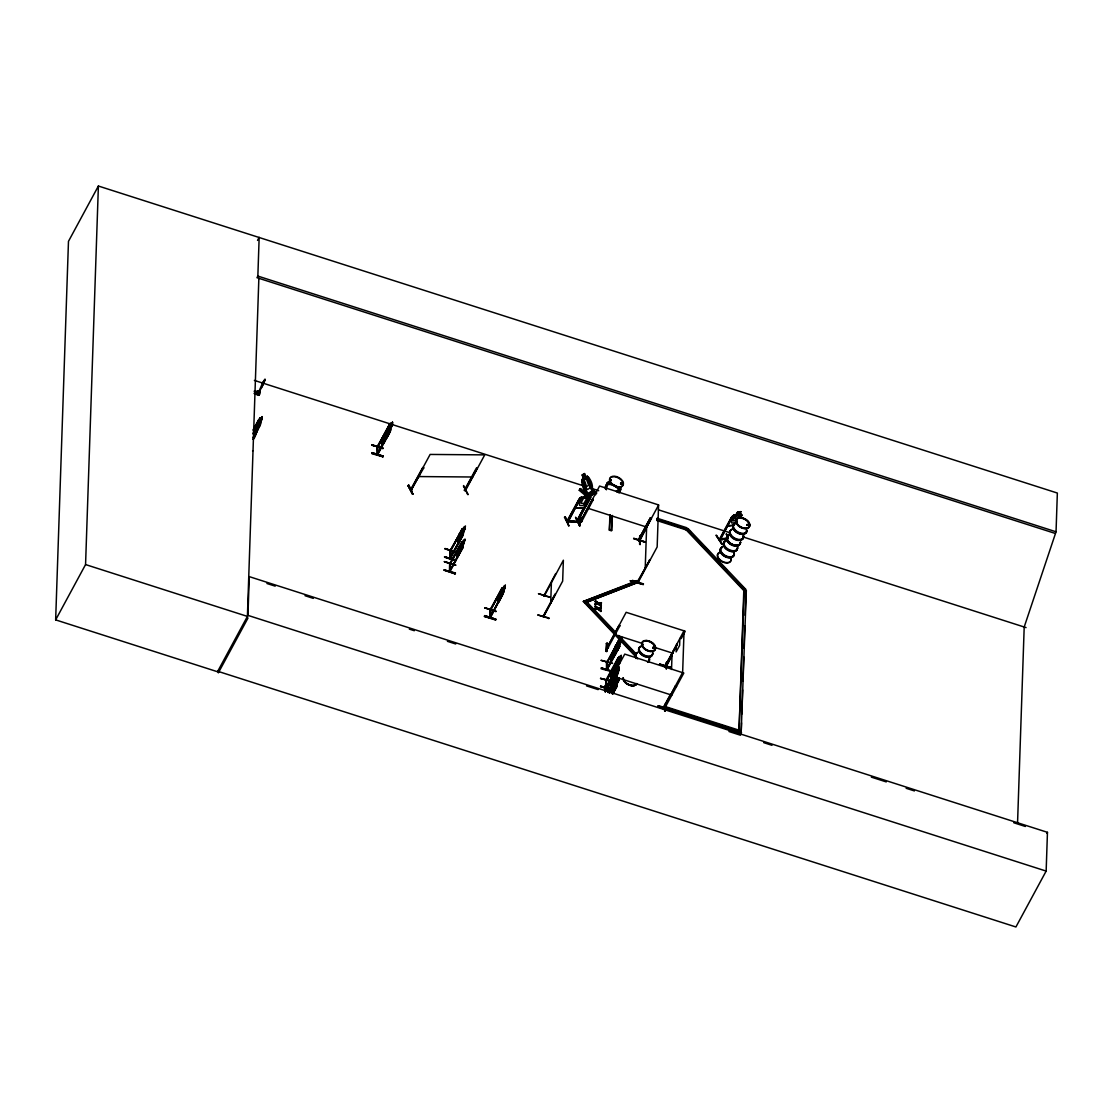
<?xml version="1.0" encoding="UTF-8"?>
<svg xmlns="http://www.w3.org/2000/svg" width="1113" height="1113" viewBox="0 0 1113 1113"><rect width="100%" height="100%" fill="white"/><g stroke="black" fill="none" stroke-linecap="round" stroke-linejoin="round"><path stroke-width="1.5" d="M258.133 428.394L258.146 422.411M252.888 439.315C255.364 440.178 261.68 416.345 256.853 424.303M381.87 441.889L381.94 444.532L383.47 441.624C383.206 448.511 383.373 432.414 383.415 439.204L381.954 441.931L390.496 425.931L390.482 428.352L383.345 441.597M381.996 444.351L382.121 441.875M382.608 440.957L382.121 443.433M383.804 443.405L389.23 432.498L389.355 426.432M612.039 675.076L610.689 677.831L610.62 675.188M610.689 677.831L611.357 674.255L610.856 676.732M613.18 657.213L611.176 659.717L613.18 650.827L612.776 652.663M611.468 657.101L611.468 658.659L611.969 656.183M612.094 670.652L612.553 676.704M611.301 659.759L612.818 656.851L612.762 658.715L612.707 652.58M617.826 665.866L618.105 659.731L616.505 661.706M618.55 641.77L618.536 647.752L617.117 651.314L618.703 647.752L618.717 641.658M254.64 434.724L256.101 432.72C253.152 438.939 254.293 426.293 256.254 425.069M254.752 434.766L254.835 428.644M258.773 426.39C260.303 426.655 254.418 431.941 253.987 435.239M259.176 420.185C258.926 417.389 255.42 429.799 253.597 430.508M260.525 423.775L262.056 416.638L257.423 424.262L256.24 430.161L257.409 429.284M260.066 417.848L260.539 419.531L262.056 416.638M253.555 437.812L260.15 425.5L260.595 417.681M261.388 420.199L261.889 417.737L261.875 419.295M372.02 452.699L383.095 456.107L372.02 452.671L371.77 453.575L382.886 456.859M371.812 445.228L383.136 448.149L371.839 444.769M377.154 446.939L377.544 447.857L389.508 424.929L377.043 446.981L377.571 454.883L390.468 430.968L390.385 423.302M377.571 454.744L377.53 446.049L377.975 447.05M377.599 447.704L377.655 447.176M377.446 453.756L377.446 453.214M382.858 456.956L383.109 456.052M382.886 448.609L371.812 444.783M391.025 429.215C387.727 438.425 381.759 446.424 386.448 430.494M385.084 440.219L385.112 434.126M389.091 431.844L389.48 432.679L389.091 431.844L377.126 453.979M377.154 447.649L389.119 424.818M391.72 425.653L391.72 424.095M392.207 424.749L392.207 423.19M391.025 427.448C393 426.752 392.36 418.377 392.499 424.721L383.832 440.678L383.832 438.258L387.755 429.715L392.458 422.3M611.607 690.241L600.519 686.443L611.844 689.364M600.547 678.527L611.886 681.448L600.617 678.36M612.247 671.793L601.131 668.802L601.382 667.897L612.442 671.376L601.368 667.953M612.47 663.348L601.229 660.273M618.216 665.268L605.862 688.071L605.862 680.252M606.362 688.057L606.279 679.347L606.78 680.196M618.828 647.182L606.474 669.998L618.452 647.07L618.828 647.905L618.452 647.07M606.571 685.191L606.209 680.46M620.261 642.632L606.474 669.915L606.515 662.082M606.724 687.291L606.307 686.387L606.265 687.138M606.822 661.957L606.919 670.109L619.83 646.194L619.732 638.528M606.877 669.066L606.919 669.97M606.933 662.318L606.947 663.07L618.856 640.156L606.891 663.084M607.364 669.163L606.822 662.388M612.206 672.182L612.456 671.306M613.778 667.355L613.708 673.49M613.875 673.365C612.317 670.666 617.2 658.437 613.847 667.424M614.501 649.324C611.858 670.485 618.063 634.034 614.459 649.352M618.244 658.938L617.868 658.117L618.244 658.938L606.279 681.156L606.335 680.224M618.48 640.031L618.856 640.865M621.235 658.02L619.593 662.527L619.663 656.433L619.607 658.298L621.124 655.39L621.193 658.033L619.218 662.958L605.82 687.945M620.205 644.455L621.861 637.359L620.219 640.212L620.219 638.486M620.456 658.952L620.957 656.489M620.943 658.047L621.082 655.571M256.296 428.06L256.31 426.335M543.742 615.726L542.991 616.588L555.011 594.092M543.742 596.025L555.721 573.543M544.243 596.137L563.373 560.215L562.663 581.125L543.436 616.741L555.401 594.217M548.779 618.661L549.029 617.979L537.704 614.919L548.834 618.355M549.544 597.305L538.442 593.674L549.711 596.999M575.532 517.615L579.817 526.31L575.658 517.225M611.385 692.759L612.929 686.137M604.943 691.493L617.228 668.37C613.18 665.741 607.03 708.758 613.277 675.688M612.679 694.122L616.839 686.582L617.298 683.034L612.957 691.243L614.209 685.358L618.939 677.761L611.538 691.549M614.139 689.058L614.181 686.651M614.487 678.61L614.543 676.203M616.88 683.98L616.936 681.573M617.242 673.532L617.284 671.125M617.298 680.627L617.381 678.777L609.284 692.912M617.381 678.777L617.27 684.801M611.691 685.344C615.879 685.385 619.329 664.642 617.701 669.998M618.118 681.281L618.647 678.833M618.48 670.833L618.995 668.37M618.605 680.377L618.772 677.9M612.957 691.243L618.898 680.349L618.828 677.72M618.967 669.929L619.176 667.271L619.204 669.901L611.844 683.507M218.398 671.487L218.357 672.85L248.018 617.993M467.683 494.603L463.648 485.546M580.137 525.364C580.179 508.251 582.029 520.884 579.511 525.169L579.72 517.281M580.708 520.453L580.457 521.719L592.311 499.208L593.312 499.793L592.311 499.208M593.312 499.514L581.459 521.955L580.388 521.315L581.459 521.677M581.765 521.385L581.459 521.955M604.762 690.102C604.095 682.241 607.1 685.302 605.5 691.423M606.724 651.634C606.766 634.521 608.616 647.154 606.098 651.439L606.905 643.634M605.333 692.175L605.681 685.107M606.376 643.537L606.14 651.397M606.794 643.662L606.947 651.161M607.072 689.225L605.848 688.571L607.072 688.961M608.338 647.404C605.43 646.625 609.994 646.667 607.809 648.197M606.488 689.684L605.43 689.698M605.848 688.571L605.402 689.378L606.627 690.032L611.886 680.057M608.352 647.655L606.933 647.877L607.809 648.239L619.899 625.784L618.898 625.478L606.933 647.947L607.281 647.084M615.503 687.389C616.811 687.778 612.887 690.004 612.317 693.288M616.046 681.239L615.684 680.405L609.674 693.037M615.865 676.941L616.226 677.775L615.865 676.941L607.893 691.688M616.407 670.777L616.032 669.956L616.407 670.777L605.235 691.437M618.898 625.478L619.899 625.784M632.212 581.181L632.448 580.346L643.495 583.935C635.133 583.741 618.035 576.339 643.286 584.645L643.286 584.645M638.959 540.528L639.377 541.516L651.397 518.129L650.395 517.809L638.306 540.181L638.779 539.068L639.975 539.485M639.892 540.042L638.751 539.095M580.457 521.677L599.573 486.033L658.659 504.954L638.876 541.349L639.641 540.946M639.46 540.848L639.391 539.722M637.443 581.751L649.909 559.7L637.54 582.502C638.292 581.96 638.389 579.97 637.972 581.696M640.072 544.535L639.892 536.035L639.585 544.313M639.752 543.937L639.947 536.104M640.058 544.549L639.641 536.494M649.519 559.575L649.895 560.409L649.909 559.7M651.314 518.602L651.286 519.312M659.48 664.419L670.805 667.452L659.717 663.946M664.364 706.727L663.376 707.214L663.71 708.411L675.758 685.998M663.626 708.007L682.645 672.433L684.064 630.626L664.725 666.91L665.755 666.172L665.212 665.31L666.562 665.755M665.324 666.437L665.254 666.965M664.892 666.45L677.163 644.9L676.787 644.065L677.163 644.9M665.268 665.379L665.268 666.409M665.031 707.534C663.529 710.219 666.52 706.491 663.807 707.158M664.642 711.179L664.809 704.585L665.268 711.068M664.837 710.859L665.115 704.181M672.21 655.334L666.131 666.562M666.256 669.052L666.506 662.318M666.367 668.663L666.478 662.305L666.729 667.675M669.136 710.331C660.343 704.112 649.004 704.946 669.136 710.317L669.163 710.233M676.968 644.357L664.809 666.896L677.177 644.19M217.745 671.264L1015.919 926.976L1046.15 871.089L1047.458 832.329L249.27 576.631L247.962 615.378L217.494 671.737L55.65 619.885L68.477 241.34L98.389 186.024L1057.35 493.045L1056.042 531.791L1024.197 627.009L1017.56 822.827M55.65 619.885L85.562 564.569L98.389 186.024M1055.166 533.405L256.978 277.694L257.854 276.08L259.162 237.333L257.52 240.394M258.856 278.292L247.406 616.407L85.562 564.569M257.646 393.334C261.207 392.499 258.133 397.828 259.246 392.333L259.76 391.373L257.729 390.719L257.117 394.294L257.646 393.334L259.677 393.988M257.729 390.719L259.76 391.373M265.117 380.256L264.922 379.31L262.821 382.469L258.035 393.459L262.209 386.642M258.188 393.501L258.091 391.706M258.842 391.637L259.886 392.43M259.287 393.849L260.192 391.442L259.106 393.793M455.189 573.877L455.454 572.986L444.129 569.898L455.203 573.863L444.143 570.273M444.435 561.592L455.718 565.14L444.407 561.62M455.662 560.715L444.574 556.82L455.899 559.936M455.954 552.076L444.88 548.528L456.163 552.076M449.889 557.808L462.298 535.743L449.916 558.545L450.083 550.754L462.535 528.772L450.042 551.366M450.167 564.013L450.125 562.955L450.64 563.901M450.473 550.991L450.362 557.738M450.153 563.832L450.181 563.039M450.974 550.893L450.626 549.892L450.362 558.656L463.272 534.741L463.926 526.978L450.153 551.575M450.64 557.21L450.612 550.935M450 571.052L450.334 570.051L449.388 570.858M450.821 557.168L449.847 557.71M457.54 550.991C462.354 537.969 453.228 564.082 458.779 555.123M459.224 541.948C454.772 549.864 462.521 518.449 457.958 543.854M457.513 556.917L457.707 551.005M462.062 542.546L461.7 541.725L462.062 542.546L449.722 564.555M461.909 535.617L462.271 536.452L462.298 535.743M451.015 550.796L450.153 551.491L462.145 528.647M461.853 548.806L449.471 571.609L462.883 546.511L465.011 539.026L463.37 541.878M449.861 570.621L450.028 564.054L449.861 571.734L462.827 547.805L463.481 540.042L449.708 564.639L450.097 563.651M464.163 542.532L464.705 540.083L463.453 544.313M464.608 529.468L465.151 527.019L465.095 528.55M463.94 528.856L460.74 533.558L459.432 539.415L463.314 533.447L465.457 525.948L463.815 528.814M495.577 619.983L484.461 616.532L484.725 615.628L495.8 619.231L484.725 615.642M496.05 611.329L484.767 607.809L496.078 611.343M484.503 616.435L495.786 619.273M484.795 607.795L495.883 611.635M490.096 609.966L490.513 610.954L490.972 609.465M490.054 610.063L489.831 617.729L501.824 594.885L502.186 595.719L501.824 594.885M489.859 617.019C493.435 618.216 488.788 599.963 490.318 617.882L503.744 592.269M490.763 616.324L490.346 617.256M495.549 620.08L495.814 619.176M497.692 603.232L497.901 597.194L499.389 593.605L497.901 597.194L497.692 603.232L499.139 601.215M505.01 587.817L505.246 585.188L503.577 592.283L503.952 586.273L490.068 610.828L502.06 587.914L502.408 588.749L489.957 610.634M505.274 587.789L499.347 598.683L500.655 592.826L503.841 588.123L503.952 586.273M504.509 588.735L505.052 586.273M550.698 603.246L551.408 582.349M600.881 611.468L598.836 608.644L601.145 610.411L600.881 611.468L598.001 609.214L595.024 609.562C595.232 606.891 600.157 609.131 595.052 608.936M597.389 608.672L595.121 606.933L595.385 605.875L598.224 608.101L601.243 607.754L600.964 608.839L601.243 607.754M601.048 606.39L599.017 603.552L601.326 605.333L601.048 606.39L598.168 604.136L595.205 604.47C595.399 601.813 600.338 604.039 595.218 603.844M597.556 603.594L595.288 601.855L595.566 600.797L598.404 603.009L601.41 602.662L601.145 603.761L598.766 604.011M595.024 609.562L595.302 608.477M595.121 606.933L595.385 605.875M595.205 604.47L595.469 603.385M595.288 601.855L595.566 600.797M601.145 603.761L601.41 602.662M612.4 515.472L611.538 530.873L609.381 530.178L609.882 515.472M609.381 530.178L610.244 514.79M611.594 529.231L612.025 516.168M645.192 569.091L646.611 527.284M658.576 505.149L657.157 546.97L637.986 582.614M656.67 520.453L686.22 529.913L743.665 590.433L744.18 589.681L746.336 590.363L741.147 733.217L665.143 708.87L665.574 706.658L739.422 730.309L739.046 731.004M671.529 669.47L672.099 652.747M676.356 644.914L676.12 651.884L679.612 645.429L679.848 638.459M743.665 590.433L745.599 589.139L688.154 528.633L686.22 529.913L686.638 527.701L657.101 518.241M686.22 529.913L686.638 527.701M739.046 730.796L743.804 590.363M744.18 589.681L738.99 732.535M741.147 733.217L741.495 722.81M741.787 714.143L742.608 689.879M742.914 681.212L743.734 656.934M744.027 648.267L744.792 625.729M745.14 615.336L745.96 591.059M726.246 534.268L728.152 537.12M585.855 477.129L587.191 476.239L588.457 477.101C599.476 491.278 584.297 503.813 581.807 481.233L582.043 479.494L583.657 478.52L582.266 474.917L584.575 473.498L585.828 477.296L587.358 477.811L589.751 484.572L589.681 488.176L587.608 489.483L585.48 487.271L582.266 474.917M581.904 481.219L582.141 479.48M411.365 489.233L412.353 489.205L411.476 489.289M465.429 490.499L466.055 489.65L465.151 489.692C464.191 492.099 464.177 488.217 465.791 489.344M580.11 497.998L576.117 505.344L575.838 508.001L583.629 508.224M259.774 391.943L258.926 391.957M371.784 453.144L382.914 456.455L371.839 453.074M658.298 705.99L669.386 709.454M444.588 557.21L455.648 560.785L455.871 560.006M444.602 556.876L455.676 560.423L444.574 556.82M444.157 569.939L455.273 573.376M495.591 619.691L484.475 616.087M728.612 523.305L728.083 526.059L728.57 523.458M259.092 393.251L259.246 392.333L254.515 390.872M259.315 393.056L259.246 392.333M259.12 392.374L254.501 390.941M259.065 394.475L259.037 395.379L254.418 393.849M377.641 447.802L377.975 446.967M567.853 521.441L568.187 520.564L576.548 521.51L567.658 520.967C565.919 523.221 568.131 518.964 568.381 520.995M577.828 521.329C573.473 522.247 580.179 520.244 576.228 522.094L584.186 507.041M262.056 419.225L253.18 437.423M611.301 657.157L617.117 646.222L615.934 652.121M610.689 675.229L619.231 659.23L619.231 661.665L615.322 670.207M639.878 540.584L639.321 541.516M638.403 581.723L637.93 582.614M663.863 706.491L663.849 708.202L663.849 707.284M605.834 487.758C608.129 488.482 606.182 486.91 605.903 487.995M606.502 488.176L606.279 488.078M609.952 480.009L611.023 479.87M610.133 480.162L610.87 480.538L610.314 480.023M610.828 479.689L610.035 480.246L611.093 480.162M616.449 490.875L617.896 492.127M616.699 491.25L617.52 490.708M621.054 482.847L620.553 483.793M621.263 484.211L620.998 482.959L622.529 483.835M620.901 483.765L621.652 482.959M642.131 644.246L643.244 644.83L642.438 643.982M653.081 647.307L653.108 648.434L654.555 648.489M653.957 648.183L653.164 648.058M654.527 648.044L653.804 648.462M654.694 648.476L653.832 647.14M736.347 521.51L737.209 521.065L734.761 522.748L731.825 523.068L731.422 521.051L737.71 512.175L740.743 511.66L737.585 511.994L736.18 514.818L732.437 516.042L719.541 539.847L727.958 538.887M737.376 521.9L736.931 521.427M746.795 524.738L747.658 524.237M747.046 525.072L748.91 525.308M450.807 557.098L450.445 557.989M450.167 564.611L450.584 563.86M265.2 379.505L262.014 386.754M253.5 438.452L256.282 432.234M255.865 434.07L256.407 432.275M608.255 692.523C609.381 691.396 626.786 657.06 613.319 680.794L614.557 674.909L619.176 667.271M606.863 668.454L606.822 669.08M263.28 384.096L262.292 386.322M255.545 432.776L256.727 426.863L253.486 431.552M385.682 436.936L383.985 441.708L385.348 437.006L384.013 438.119L383.999 437.367L385.682 435.879M615.044 652.162L613.346 656.934L614.696 652.232L613.36 653.345L613.36 652.58L615.03 651.105M613.917 671.709L612.734 675.007L613.653 671.542M664.767 666.256L665.504 666.534M663.376 707.353L670.457 694.303M450.125 550.838L450.848 551.116M449.68 563.915L450.403 564.18L449.819 570.162M490.276 617.785L490.791 616.449M252.595 451.002L252.762 450.695M600.742 686.067L611.83 689.448M262.167 383.582L264.977 379.408M256.727 431.955L258.313 428.408M385.154 434.098L386.587 430.606M387.881 436.129L389.23 432.498M616.505 669.4L617.965 665.797M611.635 689.865L600.519 686.443L611.663 689.754L613.04 686.178M410.739 489.706L411.727 490.054M465.471 490.151L464.441 490.151L476.406 468.03L477.324 468.03L464.483 490.443L465.512 490.457M257.228 393.905L257.646 393.139M259.134 393L260.192 391.442M259.677 393.793L259.259 394.559L254.46 392.972M253.208 429.674L258.8 419.351M253.208 430.397L260.205 417.751L253.597 430.077M253.486 432.86L255.545 429.048L254.167 434.014M253.124 437.799L255.879 432.72M248.714 577.661L249.27 576.631M390.872 424.985L392.513 422.133M389.48 431.969L377.126 454.772L377.557 453.881M377.627 454.201L378.03 453.269M412.853 494.158L408.777 485.101L412.853 494.158L407.998 485.532L412.742 494.102M411.017 490.054L423.775 467.877L422.703 467.585L410.641 489.664L411.81 490.012L410.822 490.054L430.119 454.438L484.739 454.883L465.443 490.541L464.594 490.457M411.031 490.096L411.448 489.247M420.324 473.679L411.532 489.664L412.088 488.899M465.206 490.068L477.324 468.03M449.889 558.42L450.417 557.863M461.7 541.725L449.638 563.818L449.443 571.484M450.431 570.246L449.93 570.969M462.841 547.86L457.387 556.876M455.704 565.126L444.463 561.884M489.97 610.091L502.06 587.914M503.716 588.081L505.372 585.215M502.2 595.01L489.831 617.798L490.151 616.797M503.062 593.966L499.25 601.354M588.193 497.887L579.247 490.29L580.527 488.607L588.707 495.549L594.495 491.89L591.059 488.969M579.247 490.29L580.527 488.607M590.293 498.443L589.57 497.344L581.626 497.024L580.012 497.956L566.99 521.719L567.964 521.858L579.873 499.334L578.927 499.306L566.865 521.385L577.202 521.788L589.111 499.709L588.165 499.667L576.381 522.122M579.873 499.334L568.103 521.83M583.991 497.205L585.424 494.395L588.874 494.617L587.247 497.428L588.457 498.401L585.702 503.493L582.822 505.594L579.636 505.469L579.108 503.229L581.862 498.137L584.061 497.302L585.424 494.395M568.84 525.879L565.237 516.822L568.84 525.879L564.43 517.253M587.205 497.33L588.666 494.617M595.441 492.614L589.598 496.315L590.739 497.274L589.459 498.972L588.86 497.664L595.441 492.614L596.805 493.059L591.907 488.899M590.127 498.374L577.202 522.22L567.143 521.76M576.117 505.344L575.699 508.098L583.713 508.418L586.301 505.664L590.739 497.274M589.417 495.995L594.495 491.89M581.668 520.717L581.348 521.649M594.704 493.963L595.594 494.715L596.331 493.365M635.746 656.726L583.295 601.479L637.137 580.555L638.625 582.127L584.77 603.037L638.625 582.127M595.316 601.257L598.404 603.009M598.168 604.136L601.298 605.931M633.84 538.358L644.942 541.864M598.224 608.101L595.135 606.335M598.001 609.214L601.131 611.009M638.306 540.181L650.395 517.809M638.834 540.654L650.924 518.477M638.834 541.28L651.397 518.129M644.928 541.85L633.631 538.4M607.1 643.3L606.307 643.578M607.044 647.947L626.16 612.303L685.246 631.224L681.253 638.598M601.159 660.454L612.498 663.376M607.336 661.47L606.502 662.875L619.885 638.445L613.207 650.882M606.947 662.388L607.336 661.386M621.736 637.318L620.386 640.072M619.844 646.236L612.651 658.673M617.868 658.117L605.903 680.154M606.279 681.156L619.148 656.475M621.249 655.432L616.491 663.014L612.581 671.556L612.581 673.991L616.477 668.037M610.564 677.789L612.567 675.285M606.307 687.486L606.808 686.707M604.874 690.603L624.741 654.11L683.827 673.045L664.475 708.661M611.9 679.779L606.557 690.074L605.625 689.768M611.858 681.434L600.589 678.36M611.886 681.1L619.301 667.313M617.604 672.586L619.245 669.901M607.865 692.397L616.254 677.066M609.298 692.203L615.684 680.405M609.687 692.328L616.88 678.819M617.256 683.034L618.898 680.349M612.303 693.997L615.892 687.514M612.79 693.886L616.852 686.624M716.508 535.381C733.634 561.383 704.626 517.656 721.627 544.02M726.775 538.483C715.325 541.781 721.892 536.327 720.334 539.805L732.187 517.322L731.311 517.434L719.248 539.568L727.763 538.595M727.401 526.185L720.055 539.374M728.987 523.235L732.187 517.322M727.985 537.203L726.372 533.892L728.278 536.772M735.943 520.564L738.684 515.486L735.749 515.806L732.994 520.884L735.957 520.592M740.743 511.66L738.879 517.851M740.799 511.757L739.324 514.47L741.314 514.164L741.954 515.096L740.382 518.018L741.954 515.096M665.894 666.84L672.21 655.056M1046.902 833.373L1047.458 832.329M457.902 544.007L463.286 534.797M497.817 603.274L499.264 601.257M611.733 685.191L613.152 683.34M611.079 480.593L610.981 479.87M616.727 491.139L618.411 491.584M622.362 483.807L621.471 484.183M617.993 491L617.924 491.876L616.964 491.389M736.514 521.538L737.084 522.053M653.248 647.251L653.47 647.975M654.221 648.378L654.388 647.627M256.727 424.276L258.202 422.258M389.244 426.39L387.769 428.296L389.188 426.557M617.117 643.634L618.591 641.617M614.362 655.251L615.781 653.401M614.32 655.404L615.906 653.442M616.519 661.609L617.979 659.703M612.887 670.416L612.748 671.417L614.084 670.304M444.88 548.834L455.982 552.368M633.659 538.692L644.761 542.156M659.55 664.252L670.624 667.744M371.853 445.075L382.955 448.442M583.713 508.418L586.301 505.664M606.822 647.571L607.823 647.794M412.297 494.144L408.068 485.491M253.013 433.959L254.307 432.874M253.11 432.985L254.64 431.747L256.393 426.808L256.463 427.921M460.128 551.589L459.001 552.493L459.071 550.086L463.495 541.92M580.068 525.253L580.513 517.03L579.72 517.308M617.089 649.964L613.193 655.905L613.193 653.484L615.934 648.406L615.934 650.827L617.103 644.942L620.344 640.253M732.591 516.154L733.968 514.957M582.391 474.987L584.548 473.665M582.127 479.592L587.191 476.239M587.066 495.007L582.391 480.371M587.831 494.673L582.725 480.315L587.414 494.937M587.316 477.24L588.081 476.907L593.744 492.878L592.992 493.198L591.281 488.412M587.205 493.977L592.38 490.75M622.07 483.668L621.151 483.612M617.047 490.694L616.783 491.515M617.882 492.28L618.383 491.487M618.105 492.224L618.258 491.417L616.713 491.376M748.799 524.919L747.435 524.863M642.577 644.58L642.966 644.204M580.903 520.522L581.793 520.842M581.821 521.19L580.666 520.759M638.862 539.137L639.864 539.457M657.046 519.757L686.582 529.231L688.154 528.633M583.295 601.479L635.133 581.862M745.599 589.139L744.027 589.737L686.582 529.231M622 484.531L622.181 483.223M747.171 524.752L747.699 525.447L748.493 524.626M653.484 647.168L653.178 648.142M581.974 480.635L582.725 480.315M593.744 492.878L590.572 484.948M592.992 493.198L587.664 477.171M585.243 490.958L581.988 481.219M598.154 603.469L601.159 603.121M732.368 517.628L731.311 517.434M720.626 538.873L728.069 538.01M595.455 604.011L598.418 603.677M595.274 609.103L598.251 608.755M733.968 515.041L741.369 514.248M728.125 525.837L733.926 525.211M727.999 525.934L733.982 525.308M599.017 603.552L601.396 603.288M598.836 608.644L601.215 608.38M255.851 426.251L255.934 427.712M619.732 656.6L612.039 670.708M606.947 661.275L606.947 662.068M259.106 392.931L254.487 391.233M423.775 467.877L422.703 467.585M463.398 486.005L468.239 494.548M719.596 539.93L720.111 539.082M418.154 476.559L472.775 477.004M621.638 484.225L622.278 483.905L621.096 483.64M622.014 484.392L620.567 483.487M748.381 525.392L747.477 525.016M653.637 647.098L653.999 647.279M579.998 499.64L578.927 499.306M588.304 499.974L589.111 499.709M653.414 647.126L654.597 647.863M390.399 423.177L377.098 447.69M377.46 447.162L377.446 453.311M260.692 423.761L260.164 425.556M650.382 518.088L651.383 518.408M580.346 521.607L581.348 521.914M665.004 666.478L666.005 666.798M675.382 685.872L676.551 686.484L675.563 685.9L663.71 708.369M606.835 689.197L605.862 688.891M257.854 276.08L1056.042 531.791M264.518 381.453L263.447 383.442M254.376 380.396L585.48 486.464M592.102 488.579L598.724 490.708M658.326 509.796L729.502 532.598M742.747 536.842L1026.061 627.607M656.726 518.936L674.784 524.71M254.487 391.456L257.618 392.486M254.474 391.734L257.562 392.778M587.608 508.154L646.695 527.089M609.757 529.482L611.913 530.178M465.373 528.522L463.898 531.249M451.002 550.1L450.598 550.768M614.195 634.424L642.104 643.37M655.223 647.571L673.282 653.359M616.059 677.288L671.862 695.166M666.84 707.868L737.404 730.476M665.518 708.174L741.522 732.521M266.925 583.504L275.203 586.148M305.018 595.705L313.296 598.363M409.347 629.123L414.314 630.723M447.426 641.325L455.704 643.982M586.537 685.886L598.126 689.601M728.945 731.519L740.535 735.234M763.727 742.649L772.005 745.307M871.368 777.138L886.268 781.91M906.135 788.282L914.413 790.926M1013.776 822.757L1025.365 826.472M247.962 615.378L1046.15 871.089M736.889 521.691L737.14 521.162M587.205 476.378L588.36 477.129M595.538 601.396L597.806 603.135M595.372 606.474L597.639 608.213M591.476 491.292L593.772 493.24M579.984 488.941L590.196 497.622M579.79 489.957L582.127 491.946M748.367 524.515L748.938 525.433M617.005 491.765L616.421 491.042M606.724 679.473L606.362 680.349M688.975 530.581L691.368 533.113M693.761 535.631L700.94 543.2M704.529 546.97L709.315 552.02M715.297 558.323L727.262 570.927M736.848 581.014L745.223 589.834M586.704 601.757L616.338 632.963M618.717 635.467L636.497 654.194M589.89 606.195L593.452 609.938M595.817 612.442L602.926 619.927M607.67 624.922L612.414 629.916M619.524 637.401L623.085 641.158M626.633 644.9L632.56 651.147M583.657 600.783L636.121 656.03M740.688 516.349L739.825 516.46M735.721 514.888L736.041 523.207M581.626 497.024L580.012 497.956M586.356 491.543L587.483 494.742M620.525 487.522A7.443 4.577 28.4 0 1 618.578 491.654M607.128 485.769A7.443 4.577 28.4 0 1 607.935 482.291M606.362 485.449A7.457 4.577 28.4 0 1 608.505 482.652M619.983 488.537A7.457 4.577 28.4 0 1 619.176 492.029A7.443 4.577 28.4 0 0 611.454 484.67A7.443 4.577 28.4 0 0 605.486 488.927M606.655 486.437A7.554 4.647 28.4 0 1 608.63 482.221M620.47 489.553A7.554 4.647 28.4 0 1 619.44 491.737M606.822 486.117A7.554 4.647 28.4 0 1 608.797 481.901M620.442 487.884A7.554 4.647 28.4 0 1 619.621 491.417M605.625 488.593A7.471 4.591 28.4 0 1 612.526 484.572A7.471 4.591 28.4 0 1 619.009 492.878M606.418 489.803A7.429 4.563 28.4 0 1 611.733 484.155A7.429 4.563 28.4 0 1 619.065 492.669M743.053 536.021A7.443 4.577 28.4 0 1 735.29 539.708A7.443 4.577 28.4 0 1 730.462 530.804M743.359 535.687A7.554 4.647 28.4 0 1 734.566 539.012A7.554 4.647 28.4 0 1 731.7 529.705M740.465 542.476A7.429 4.563 28.4 0 1 730.796 543.923A7.429 4.563 28.4 0 1 728.834 535.27M740.66 542.114A7.429 4.563 28.4 0 1 730.991 543.561A7.429 4.563 28.4 0 1 729.029 534.908M740.618 542.268A7.471 4.591 28.4 0 1 730.893 543.728A7.471 4.591 28.4 0 1 728.918 535.019M746.851 530.943A7.554 4.647 28.4 0 1 737.001 532.417A7.554 4.647 28.4 0 1 735.011 523.597M743.804 536.341A7.443 4.577 28.4 0 1 734.107 537.788A7.443 4.577 28.4 0 1 732.145 529.12M746.35 529.913A7.443 4.577 28.4 0 1 737.71 533.197A7.443 4.577 28.4 0 1 734.886 524.042M743.526 535.367A7.554 4.647 28.4 0 1 734.733 538.692A7.554 4.647 28.4 0 1 731.881 529.398M747.018 530.623A7.554 4.647 28.4 0 1 737.182 532.097A7.554 4.647 28.4 0 1 735.178 523.291M747.101 530.233A7.443 4.577 28.4 0 1 737.418 531.694A7.443 4.577 28.4 0 1 735.443 523.013M733.843 554.761A7.443 4.577 28.4 0 1 724.146 556.222A7.443 4.577 28.4 0 1 722.184 547.54M733.94 553.091A7.554 4.647 28.4 0 1 725.161 556.403A7.554 4.647 28.4 0 1 722.295 547.109M730.865 558.545A7.429 4.563 28.4 0 1 722.24 561.801A7.429 4.563 28.4 0 1 719.429 552.674M731.06 558.183A7.429 4.563 28.4 0 1 722.434 561.439A7.429 4.563 28.4 0 1 719.624 552.312M740.173 543.019A7.429 4.563 28.4 0 1 730.504 544.48A7.429 4.563 28.4 0 1 728.542 535.812M740.368 542.727A7.471 4.591 28.4 0 1 730.643 544.187A7.471 4.591 28.4 0 1 728.681 535.478M737.446 548.333A7.554 4.647 28.4 0 1 727.596 549.822A7.554 4.647 28.4 0 1 725.593 541.001M734.204 552.41A7.443 4.577 28.4 0 1 725.551 555.679A7.443 4.577 28.4 0 1 722.74 546.525M737.14 548.653A7.443 4.577 28.4 0 1 727.457 550.114A7.443 4.577 28.4 0 1 725.481 541.433M734.107 552.771A7.554 4.647 28.4 0 1 726.219 556.514A7.554 4.647 28.4 0 1 721.321 547.471M737.418 546.664A7.554 4.647 28.4 0 1 729.53 550.406A7.554 4.647 28.4 0 1 724.619 541.363M737.502 546.302A7.443 4.577 28.4 0 1 729.738 549.975A7.443 4.577 28.4 0 1 724.911 541.071M652.635 653.804A7.554 4.647 28.4 0 1 642.799 655.279A7.554 4.647 28.4 0 1 640.796 646.458M652.343 654.124A7.443 4.577 28.4 0 1 642.646 655.571A7.443 4.577 28.4 0 1 640.685 646.89M652.816 653.484A7.554 4.647 28.4 0 1 642.966 654.959A7.554 4.647 28.4 0 1 640.963 646.152M652.608 654.277A7.443 4.577 28.4 0 1 643.203 654.555A7.443 4.577 28.4 0 1 640.114 646.528M652.705 651.759A7.443 4.577 28.4 0 1 652.886 653.094M636.093 658.548A7.443 4.577 28.4 0 1 637.387 652.997M648.851 658.882A7.443 4.577 28.4 0 1 648.03 662.374M649.394 657.866A7.443 4.577 28.4 0 1 647.46 661.998M637.707 658.882A7.443 4.577 28.4 0 1 636.803 652.635M636.177 658.2A7.554 4.647 28.4 0 1 637.499 652.566M649.338 659.898A7.554 4.647 28.4 0 1 648.322 662.082M636.358 657.88A7.554 4.647 28.4 0 1 637.666 652.246M649.505 659.592A7.554 4.647 28.4 0 1 648.489 661.762M636.566 683.925A7.429 4.563 28.4 0 1 628.901 685.065A7.429 4.563 28.4 0 1 623.085 678.332M636.747 683.577A7.429 4.563 28.4 0 1 629.082 684.732A7.429 4.563 28.4 0 1 623.266 677.984M636.719 683.73A7.471 4.591 28.4 0 1 629.012 684.885A7.471 4.591 28.4 0 1 623.155 678.095M636.761 683.563A7.429 4.563 28.4 0 1 629.095 684.718A7.429 4.563 28.4 0 1 623.28 677.97M386.587 433.18L386.587 435.6L386.573 433.194M387.769 430.995L387.755 433.43L387.741 431.023M615.322 666.478L615.322 668.899L615.308 666.492M616.505 664.294L616.505 666.729L616.491 664.322M257.423 425.556L257.409 427.976L260.164 422.898L260.178 420.477L257.423 425.556M607.392 661.581L607.448 661.595M617.103 646.236L617.089 648.67L619.844 643.578L619.844 641.158L617.103 646.236M621.068 639.321L621.068 640.879L621.569 638.417L621.068 639.321M617.478 667.285L618.48 667.87L617.478 667.285M460.253 547.902L460.17 550.309L462.925 545.231L463.008 542.824L460.253 547.902M460.699 534.838L460.615 537.245L463.37 532.167L463.439 529.76L460.699 534.838M500.6 594.105L500.53 596.512L503.271 591.42L503.354 589.027L500.6 594.105M632.226 580.805L643.3 584.353L632.226 580.805M658.103 706.393L669.163 709.941L658.117 706.338M259.051 394.823L254.432 393.39L259.051 394.823M619.635 662.485L619.231 664.322L619.635 662.485M583.574 498.207L580.819 503.299L584.005 503.424L586.746 498.332L583.574 498.207M585.855 495.062L585.368 495.967L587.414 496.05L587.901 495.146L585.855 495.062M737.989 512.564L737.502 513.483L739.881 512.37L737.989 512.564M584.395 474.5L583.073 475.348L583.49 476.559L584.812 475.71L584.395 474.5M586.259 478.507L584.2 479.8L586.593 486.576L588.652 485.268L586.259 478.507M610.536 482.04A7.443 4.577 28.4 0 0 622.487 485.866A7.443 4.577 28.4 0 0 616.755 476.642A7.443 4.577 28.4 0 0 610.536 482.04M610.258 482.569A7.443 4.577 28.4 0 0 622.195 486.395A7.443 4.577 28.4 0 0 616.477 477.171A7.443 4.577 28.4 0 0 610.258 482.569M736.931 523.43A7.429 4.563 28.4 0 0 748.84 527.256A7.429 4.563 28.4 0 0 743.136 518.046A7.429 4.563 28.4 0 0 736.931 523.43M736.653 523.945A7.429 4.563 28.4 0 0 748.576 527.757A7.429 4.563 28.4 0 0 742.858 518.547A7.429 4.563 28.4 0 0 736.653 523.945M736.792 523.625A7.471 4.591 28.4 0 0 748.785 527.465A7.471 4.591 28.4 0 0 743.039 518.199A7.471 4.591 28.4 0 0 736.792 523.625M642.716 646.291A7.429 4.563 28.4 0 0 654.639 650.117A7.429 4.563 28.4 0 0 648.921 640.907A7.429 4.563 28.4 0 0 642.716 646.291M642.438 646.82A7.429 4.563 28.4 0 0 654.361 650.646A7.429 4.563 28.4 0 0 648.642 641.422A7.429 4.563 28.4 0 0 642.438 646.82M642.577 646.486A7.471 4.591 28.4 0 0 654.569 650.326A7.471 4.591 28.4 0 0 648.823 641.06A7.471 4.591 28.4 0 0 642.577 646.486"/></g></svg>
